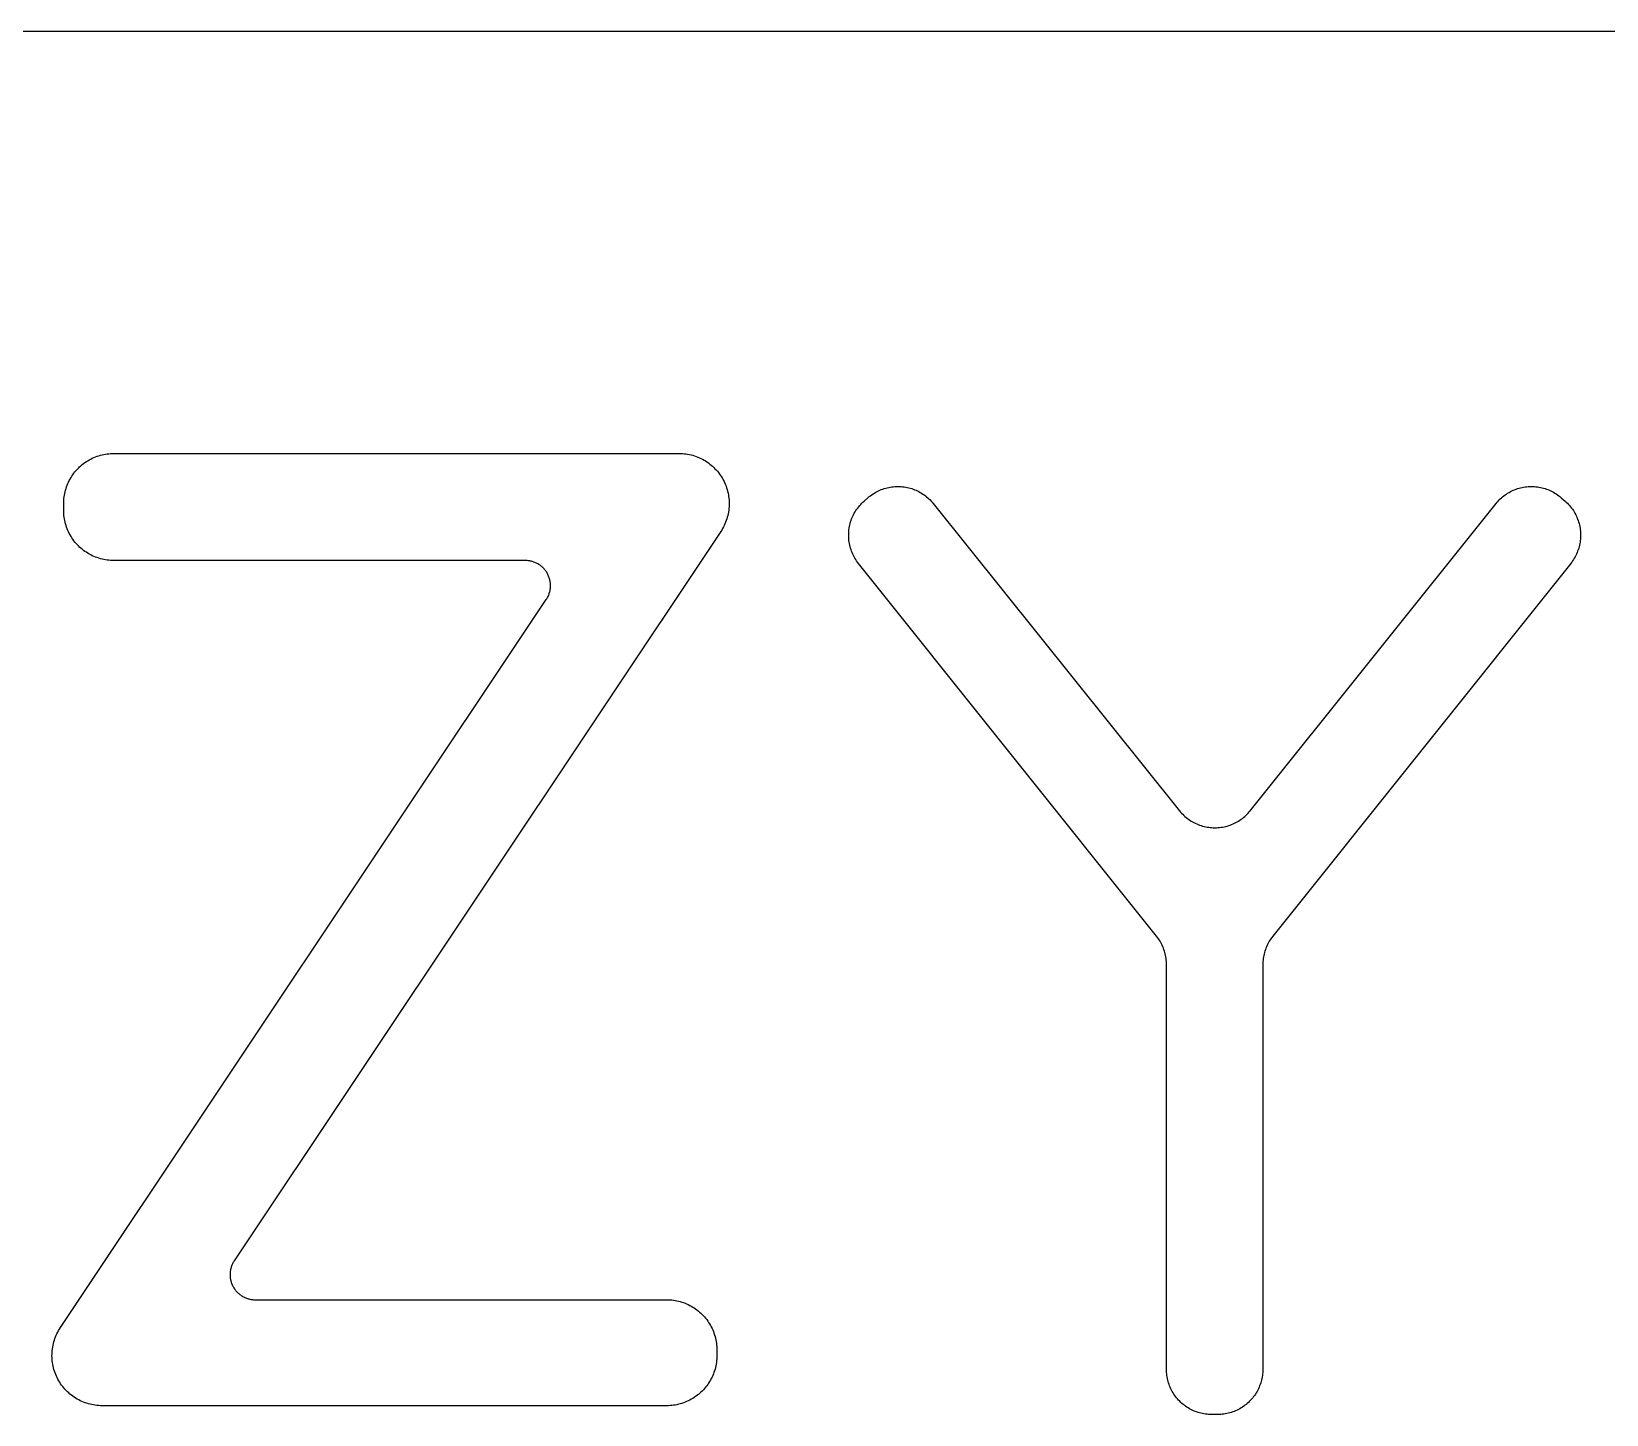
# Model space of a CAD drawing. Header units: millimetres. Extents: x -1283 to 2747, y -259 to 2557.
# Drawn here: x 1746.47 to 1784.88, y 421.48 to 455.21 of the extents above; entities that cross this region are included whole.
import ezdxf

# ---------------------------------------------------------------- set-up
doc = ezdxf.new("R2010")
doc.units = ezdxf.units.MM
doc.header["$MEASUREMENT"] = 0
doc.layers.add('Utwórz2D linie widoczne', color=7, linetype='Continuous', true_color=0x000000)

msp = doc.modelspace()

# ---------------------------------------------------------------- linework, layer by layer
at = {"layer": 'Utwórz2D linie widoczne'}
for p, q in [((1856.06, 455.208), (1483.06, 455.208)), ((1747.95, 444.799), (1747.988, 444.816)), ((1747.988, 444.816), (1748.027, 444.832)), ((1748.027, 444.832), (1748.066, 444.847)), ((1748.066, 444.847), (1748.106, 444.86)), ((1748.106, 444.86), (1748.146, 444.872)), ((1748.146, 444.872), (1748.186, 444.883)), ((1748.186, 444.883), (1748.227, 444.892)), ((1748.227, 444.892), (1748.268, 444.9)), ((1748.268, 444.9), (1748.309, 444.906)), ((1748.309, 444.906), (1748.351, 444.911)), ((1748.351, 444.911), (1748.393, 444.915)), ((1748.393, 444.915), (1748.434, 444.917)), ((1748.434, 444.917), (1748.476, 444.918)), ((1748.476, 444.918), (1762.257, 444.918)), ((1762.257, 444.918), (1762.299, 444.917)), ((1762.299, 444.917), (1762.342, 444.915)), ((1762.342, 444.915), (1762.384, 444.911)), ((1762.384, 444.911), (1762.427, 444.906)), ((1762.427, 444.906), (1762.469, 444.899)), ((1762.469, 444.899), (1762.511, 444.891)), ((1762.511, 444.891), (1762.552, 444.882)), ((1762.552, 444.882), (1762.593, 444.871)), ((1762.593, 444.871), (1762.634, 444.858)), ((1762.634, 444.858), (1762.675, 444.844)), ((1762.675, 444.844), (1762.714, 444.829)), ((1762.714, 444.829), (1762.754, 444.812)), ((1747.475, 444.399), (1747.5, 444.433)), ((1747.5, 444.433), (1747.526, 444.466)), ((1747.526, 444.466), (1747.553, 444.498)), ((1747.553, 444.498), (1747.581, 444.529)), ((1747.581, 444.529), (1747.61, 444.559)), ((1747.61, 444.559), (1747.64, 444.588)), ((1747.64, 444.588), (1747.671, 444.616)), ((1747.671, 444.616), (1747.703, 444.643)), ((1747.703, 444.643), (1747.736, 444.669)), ((1747.736, 444.669), (1747.77, 444.694)), ((1747.77, 444.694), (1747.804, 444.717)), ((1747.804, 444.717), (1747.84, 444.74)), ((1747.84, 444.74), (1747.876, 444.761)), ((1747.876, 444.761), (1747.913, 444.78)), ((1747.913, 444.78), (1747.95, 444.799)), ((1762.754, 444.812), (1762.792, 444.794)), ((1762.792, 444.794), (1762.83, 444.775)), ((1762.83, 444.775), (1762.868, 444.754)), ((1762.868, 444.754), (1762.904, 444.733)), ((1762.904, 444.733), (1762.94, 444.709)), ((1762.94, 444.709), (1762.975, 444.685)), ((1762.975, 444.685), (1763.009, 444.659)), ((1763.009, 444.659), (1763.042, 444.633)), ((1763.042, 444.633), (1763.075, 444.605)), ((1763.075, 444.605), (1763.106, 444.576)), ((1763.106, 444.576), (1763.136, 444.545)), ((1763.136, 444.545), (1763.165, 444.514)), ((1763.165, 444.514), (1763.193, 444.482)), ((1763.193, 444.482), (1763.22, 444.449)), ((1763.22, 444.449), (1763.246, 444.415)), ((1747.297, 444.023), (1747.309, 444.063)), ((1747.309, 444.063), (1747.322, 444.103)), ((1747.322, 444.103), (1747.337, 444.142)), ((1747.337, 444.142), (1747.353, 444.181)), ((1747.353, 444.181), (1747.37, 444.219)), ((1747.37, 444.219), (1747.389, 444.256)), ((1747.389, 444.256), (1747.408, 444.293)), ((1747.408, 444.293), (1747.43, 444.329)), ((1747.43, 444.329), (1747.452, 444.365)), ((1747.452, 444.365), (1747.475, 444.399)), ((1763.246, 444.415), (1763.271, 444.38)), ((1763.271, 444.38), (1763.294, 444.344)), ((1763.294, 444.344), (1763.316, 444.308)), ((1763.316, 444.308), (1763.337, 444.271)), ((1763.337, 444.271), (1763.356, 444.233)), ((1763.356, 444.233), (1763.374, 444.194)), ((1763.374, 444.194), (1763.391, 444.155)), ((1763.391, 444.155), (1763.406, 444.115)), ((1763.406, 444.115), (1763.42, 444.075)), ((1763.42, 444.075), (1763.433, 444.034)), ((1767.192, 444.034), (1767.227, 444.048)), ((1767.227, 444.048), (1767.263, 444.06)), ((1767.263, 444.06), (1767.299, 444.071)), ((1767.299, 444.071), (1767.336, 444.08)), ((1767.336, 444.08), (1767.373, 444.088)), ((1767.373, 444.088), (1767.41, 444.095)), ((1767.41, 444.095), (1767.448, 444.101)), ((1767.448, 444.101), (1767.485, 444.106)), ((1767.485, 444.106), (1767.523, 444.109)), ((1767.523, 444.109), (1767.561, 444.111)), ((1767.561, 444.111), (1767.599, 444.111)), ((1767.599, 444.111), (1767.636, 444.11)), ((1767.636, 444.11), (1767.674, 444.108)), ((1767.674, 444.108), (1767.712, 444.105)), ((1767.712, 444.105), (1767.75, 444.1)), ((1767.75, 444.1), (1767.787, 444.095)), ((1767.787, 444.095), (1767.824, 444.087)), ((1767.824, 444.087), (1767.861, 444.079)), ((1767.861, 444.079), (1767.898, 444.069)), ((1767.898, 444.069), (1767.934, 444.058)), ((1767.934, 444.058), (1767.97, 444.046)), ((1767.97, 444.046), (1768.005, 444.033)), ((1782.637, 444.032), (1782.673, 444.046)), ((1782.673, 444.046), (1782.708, 444.058)), ((1782.708, 444.058), (1782.745, 444.069)), ((1782.745, 444.069), (1782.781, 444.079)), ((1782.781, 444.079), (1782.818, 444.087)), ((1782.818, 444.087), (1782.855, 444.094)), ((1782.855, 444.094), (1782.893, 444.1)), ((1782.893, 444.1), (1782.93, 444.105)), ((1782.93, 444.105), (1782.968, 444.108)), ((1782.968, 444.108), (1783.006, 444.11)), ((1783.006, 444.11), (1783.044, 444.111)), ((1783.044, 444.111), (1783.082, 444.11)), ((1783.082, 444.11), (1783.119, 444.109)), ((1783.119, 444.109), (1783.157, 444.105)), ((1783.157, 444.105), (1783.195, 444.101)), ((1783.195, 444.101), (1783.232, 444.095)), ((1783.232, 444.095), (1783.269, 444.088)), ((1783.269, 444.088), (1783.306, 444.08)), ((1783.306, 444.08), (1783.343, 444.07)), ((1783.343, 444.07), (1783.379, 444.06)), ((1783.379, 444.06), (1783.415, 444.048)), ((1783.415, 444.048), (1783.451, 444.034)), ((1747.251, 443.693), (1747.252, 443.735)), ((1747.251, 443.529), (1747.251, 443.693)), ((1747.252, 443.735), (1747.254, 443.776)), ((1747.254, 443.776), (1747.258, 443.818)), ((1747.258, 443.818), (1747.263, 443.86)), ((1747.263, 443.86), (1747.269, 443.901)), ((1747.269, 443.901), (1747.277, 443.942)), ((1747.277, 443.942), (1747.286, 443.983)), ((1747.286, 443.983), (1747.297, 444.023)), ((1763.433, 444.034), (1763.444, 443.993)), ((1763.444, 443.993), (1763.454, 443.951)), ((1763.454, 443.951), (1763.462, 443.91)), ((1763.462, 443.91), (1763.469, 443.867)), ((1763.469, 443.867), (1763.474, 443.825)), ((1763.474, 443.825), (1763.478, 443.783)), ((1763.478, 443.783), (1763.481, 443.74)), ((1763.481, 443.74), (1763.482, 443.697)), ((1763.482, 443.697), (1763.481, 443.655)), ((1766.665, 443.645), (1766.69, 443.673)), ((1766.69, 443.673), (1766.717, 443.701)), ((1766.717, 443.701), (1766.744, 443.727)), ((1766.744, 443.727), (1766.772, 443.753)), ((1766.772, 443.753), (1766.87, 443.839)), ((1766.87, 443.839), (1766.899, 443.863)), ((1766.899, 443.863), (1766.929, 443.886)), ((1766.929, 443.886), (1766.959, 443.909)), ((1766.959, 443.909), (1766.991, 443.93)), ((1766.991, 443.93), (1767.023, 443.95)), ((1767.023, 443.95), (1767.055, 443.97)), ((1767.055, 443.97), (1767.089, 443.988)), ((1767.089, 443.988), (1767.122, 444.004)), ((1767.122, 444.004), (1767.157, 444.02)), ((1767.157, 444.02), (1767.192, 444.034)), ((1768.005, 444.033), (1768.04, 444.018)), ((1768.04, 444.018), (1768.074, 444.002)), ((1768.074, 444.002), (1768.108, 443.985)), ((1768.108, 443.985), (1768.141, 443.967)), ((1768.141, 443.967), (1768.174, 443.948)), ((1768.174, 443.948), (1768.206, 443.927)), ((1768.206, 443.927), (1768.237, 443.906)), ((1768.237, 443.906), (1768.267, 443.883)), ((1768.267, 443.883), (1768.297, 443.86)), ((1768.297, 443.86), (1768.326, 443.835)), ((1768.326, 443.835), (1768.354, 443.81)), ((1768.354, 443.81), (1768.381, 443.783)), ((1768.381, 443.783), (1768.407, 443.756)), ((1768.407, 443.756), (1768.432, 443.727)), ((1768.432, 443.727), (1768.456, 443.698)), ((1768.456, 443.698), (1774.467, 436.201)), ((1776.188, 436.201), (1782.186, 443.697)), ((1782.186, 443.697), (1782.21, 443.727)), ((1782.21, 443.727), (1782.235, 443.755)), ((1782.235, 443.755), (1782.261, 443.782)), ((1782.261, 443.782), (1782.288, 443.809)), ((1782.288, 443.809), (1782.316, 443.834)), ((1782.316, 443.834), (1782.345, 443.859)), ((1782.345, 443.859), (1782.375, 443.883)), ((1782.375, 443.883), (1782.405, 443.905)), ((1782.405, 443.905), (1782.436, 443.927)), ((1782.436, 443.927), (1782.468, 443.947)), ((1782.468, 443.947), (1782.501, 443.966)), ((1782.501, 443.966), (1782.534, 443.985)), ((1782.534, 443.985), (1782.568, 444.002)), ((1782.568, 444.002), (1782.602, 444.017)), ((1782.602, 444.017), (1782.637, 444.032)), ((1783.451, 444.034), (1783.486, 444.02)), ((1783.486, 444.02), (1783.52, 444.004)), ((1783.52, 444.004), (1783.554, 443.987)), ((1783.554, 443.987), (1783.587, 443.969)), ((1783.587, 443.969), (1783.62, 443.95)), ((1783.62, 443.95), (1783.652, 443.93)), ((1783.652, 443.93), (1783.683, 443.909)), ((1783.683, 443.909), (1783.714, 443.886)), ((1783.714, 443.886), (1783.744, 443.863)), ((1783.744, 443.863), (1783.773, 443.838)), ((1783.773, 443.838), (1783.87, 443.753)), ((1783.87, 443.753), (1783.898, 443.727)), ((1783.898, 443.727), (1783.926, 443.701)), ((1783.926, 443.701), (1783.952, 443.673)), ((1783.952, 443.673), (1783.978, 443.645)), ((1747.252, 443.487), (1747.251, 443.529)), ((1747.254, 443.446), (1747.252, 443.487)), ((1747.258, 443.404), (1747.254, 443.446)), ((1747.263, 443.362), (1747.258, 443.404)), ((1747.269, 443.321), (1747.263, 443.362)), ((1747.277, 443.28), (1747.269, 443.321)), ((1747.286, 443.239), (1747.277, 443.28)), ((1763.41, 443.279), (1763.394, 443.239)), ((1763.423, 443.32), (1763.41, 443.279)), ((1763.436, 443.36), (1763.423, 443.32)), ((1763.446, 443.402), (1763.436, 443.36)), ((1763.456, 443.443), (1763.446, 443.402)), ((1763.464, 443.485), (1763.456, 443.443)), ((1763.47, 443.527), (1763.464, 443.485)), ((1763.475, 443.57), (1763.47, 443.527)), ((1763.479, 443.612), (1763.475, 443.57)), ((1763.481, 443.655), (1763.479, 443.612)), ((1766.444, 443.246), (1766.456, 443.282)), ((1766.456, 443.282), (1766.469, 443.318)), ((1766.469, 443.318), (1766.483, 443.354)), ((1766.483, 443.354), (1766.499, 443.389)), ((1766.499, 443.389), (1766.516, 443.423)), ((1766.516, 443.423), (1766.533, 443.457)), ((1766.533, 443.457), (1766.553, 443.49)), ((1766.553, 443.49), (1766.573, 443.522)), ((1766.573, 443.522), (1766.594, 443.554)), ((1766.594, 443.554), (1766.617, 443.585)), ((1766.617, 443.585), (1766.64, 443.615)), ((1766.64, 443.615), (1766.665, 443.645)), ((1783.978, 443.645), (1784.002, 443.615)), ((1784.002, 443.615), (1784.026, 443.585)), ((1784.026, 443.585), (1784.048, 443.554)), ((1784.048, 443.554), (1784.07, 443.522)), ((1784.07, 443.522), (1784.09, 443.49)), ((1784.09, 443.49), (1784.109, 443.457)), ((1784.109, 443.457), (1784.127, 443.423)), ((1784.127, 443.423), (1784.144, 443.389)), ((1784.144, 443.389), (1784.159, 443.354)), ((1784.159, 443.354), (1784.174, 443.318)), ((1784.174, 443.318), (1784.187, 443.282)), ((1784.187, 443.282), (1784.198, 443.246)), ((1747.297, 443.199), (1747.286, 443.239)), ((1747.309, 443.159), (1747.297, 443.199)), ((1747.322, 443.119), (1747.309, 443.159)), ((1747.337, 443.08), (1747.322, 443.119)), ((1747.353, 443.041), (1747.337, 443.08)), ((1747.37, 443.003), (1747.353, 443.041)), ((1747.389, 442.966), (1747.37, 443.003)), ((1747.408, 442.929), (1747.389, 442.966)), ((1747.43, 442.893), (1747.408, 442.929)), ((1747.452, 442.857), (1747.43, 442.893)), ((1763.276, 443.013), (1751.411, 425.228)), ((1763.299, 443.049), (1763.276, 443.013)), ((1763.32, 443.086), (1763.299, 443.049)), ((1763.341, 443.123), (1763.32, 443.086)), ((1763.36, 443.161), (1763.341, 443.123)), ((1763.378, 443.2), (1763.36, 443.161)), ((1763.394, 443.239), (1763.378, 443.2)), ((1766.396, 442.945), (1766.397, 442.983)), ((1766.396, 442.907), (1766.396, 442.945)), ((1766.397, 442.868), (1766.396, 442.907)), ((1766.397, 442.983), (1766.4, 443.021)), ((1766.4, 443.021), (1766.404, 443.059)), ((1766.404, 443.059), (1766.41, 443.097)), ((1766.41, 443.097), (1766.416, 443.135)), ((1766.416, 443.135), (1766.424, 443.172)), ((1766.424, 443.172), (1766.433, 443.209)), ((1766.433, 443.209), (1766.444, 443.246)), ((1784.198, 443.246), (1784.209, 443.209)), ((1784.209, 443.209), (1784.218, 443.172)), ((1784.218, 443.172), (1784.226, 443.135)), ((1784.226, 443.135), (1784.233, 443.097)), ((1784.233, 443.097), (1784.238, 443.059)), ((1784.238, 443.059), (1784.242, 443.021)), ((1784.242, 443.021), (1784.245, 442.983)), ((1784.245, 442.983), (1784.247, 442.945)), ((1784.247, 442.907), (1784.245, 442.868)), ((1784.247, 442.945), (1784.247, 442.907)), ((1747.475, 442.823), (1747.452, 442.857)), ((1747.5, 442.789), (1747.475, 442.823)), ((1747.526, 442.756), (1747.5, 442.789)), ((1747.553, 442.724), (1747.526, 442.756)), ((1747.581, 442.693), (1747.553, 442.724)), ((1747.61, 442.663), (1747.581, 442.693)), ((1747.64, 442.634), (1747.61, 442.663)), ((1747.671, 442.606), (1747.64, 442.634)), ((1747.703, 442.579), (1747.671, 442.606)), ((1747.736, 442.553), (1747.703, 442.579)), ((1747.77, 442.528), (1747.736, 442.553)), ((1747.804, 442.505), (1747.77, 442.528)), ((1766.4, 442.83), (1766.397, 442.868)), ((1766.404, 442.792), (1766.4, 442.83)), ((1766.409, 442.754), (1766.404, 442.792)), ((1766.415, 442.717), (1766.409, 442.754)), ((1766.423, 442.679), (1766.415, 442.717)), ((1766.432, 442.642), (1766.423, 442.679)), ((1766.443, 442.605), (1766.432, 442.642)), ((1766.454, 442.569), (1766.443, 442.605)), ((1766.467, 442.533), (1766.454, 442.569)), ((1766.481, 442.497), (1766.467, 442.533)), ((1784.175, 442.533), (1784.161, 442.497)), ((1784.188, 442.569), (1784.175, 442.533)), ((1784.2, 442.605), (1784.188, 442.569)), ((1784.21, 442.642), (1784.2, 442.605)), ((1784.219, 442.679), (1784.21, 442.642)), ((1784.227, 442.717), (1784.219, 442.679)), ((1784.234, 442.754), (1784.227, 442.717)), ((1784.239, 442.792), (1784.234, 442.754)), ((1784.243, 442.83), (1784.239, 442.792)), ((1784.245, 442.868), (1784.243, 442.83)), ((1747.84, 442.483), (1747.804, 442.505)), ((1747.876, 442.461), (1747.84, 442.483)), ((1747.913, 442.442), (1747.876, 442.461)), ((1747.95, 442.423), (1747.913, 442.442)), ((1747.988, 442.406), (1747.95, 442.423)), ((1748.027, 442.39), (1747.988, 442.406)), ((1748.066, 442.375), (1748.027, 442.39)), ((1748.106, 442.362), (1748.066, 442.375)), ((1748.146, 442.35), (1748.106, 442.362)), ((1748.186, 442.339), (1748.146, 442.35)), ((1748.227, 442.33), (1748.186, 442.339)), ((1748.268, 442.322), (1748.227, 442.33)), ((1748.309, 442.316), (1748.268, 442.322)), ((1748.351, 442.311), (1748.309, 442.316)), ((1748.393, 442.307), (1748.351, 442.311)), ((1748.434, 442.305), (1748.393, 442.307)), ((1748.476, 442.304), (1748.434, 442.305)), ((1758.512, 442.304), (1748.476, 442.304)), ((1758.533, 442.304), (1758.512, 442.304)), ((1758.555, 442.303), (1758.533, 442.304)), ((1758.576, 442.301), (1758.555, 442.303)), ((1758.597, 442.298), (1758.576, 442.301)), ((1758.618, 442.295), (1758.597, 442.298)), ((1758.639, 442.291), (1758.618, 442.295)), ((1758.66, 442.286), (1758.639, 442.291)), ((1758.68, 442.281), (1758.66, 442.286)), ((1758.701, 442.274), (1758.68, 442.281)), ((1758.721, 442.267), (1758.701, 442.274)), ((1758.741, 442.26), (1758.721, 442.267)), ((1758.761, 442.252), (1758.741, 442.26)), ((1758.78, 442.243), (1758.761, 442.252)), ((1758.799, 442.233), (1758.78, 442.243)), ((1758.818, 442.223), (1758.799, 442.233)), ((1758.836, 442.212), (1758.818, 442.223)), ((1758.854, 442.2), (1758.836, 442.212)), ((1758.871, 442.188), (1758.854, 442.2)), ((1758.888, 442.175), (1758.871, 442.188)), ((1758.905, 442.162), (1758.888, 442.175)), ((1758.921, 442.148), (1758.905, 442.162)), ((1758.937, 442.133), (1758.921, 442.148)), ((1758.952, 442.118), (1758.937, 442.133)), ((1766.497, 442.462), (1766.481, 442.497)), ((1766.513, 442.428), (1766.497, 442.462)), ((1766.531, 442.394), (1766.513, 442.428)), ((1766.55, 442.361), (1766.531, 442.394)), ((1766.57, 442.328), (1766.55, 442.361)), ((1766.591, 442.296), (1766.57, 442.328)), ((1766.614, 442.265), (1766.591, 442.296)), ((1766.637, 442.235), (1766.614, 442.265)), ((1773.905, 433.14), (1766.637, 442.235)), ((1784.006, 442.235), (1776.738, 433.14)), ((1784.029, 442.265), (1784.006, 442.235)), ((1784.051, 442.296), (1784.029, 442.265)), ((1784.072, 442.328), (1784.051, 442.296)), ((1784.092, 442.361), (1784.072, 442.328)), ((1784.111, 442.394), (1784.092, 442.361)), ((1784.129, 442.428), (1784.111, 442.394)), ((1784.146, 442.462), (1784.129, 442.428)), ((1784.161, 442.497), (1784.146, 442.462)), ((1758.966, 442.102), (1758.952, 442.118)), ((1758.98, 442.086), (1758.966, 442.102)), ((1758.994, 442.07), (1758.98, 442.086)), ((1759.007, 442.053), (1758.994, 442.07)), ((1759.019, 442.035), (1759.007, 442.053)), ((1759.031, 442.018), (1759.019, 442.035)), ((1759.042, 441.999), (1759.031, 442.018)), ((1759.052, 441.981), (1759.042, 441.999)), ((1759.062, 441.962), (1759.052, 441.981)), ((1759.071, 441.942), (1759.062, 441.962)), ((1759.079, 441.923), (1759.071, 441.942)), ((1759.087, 441.903), (1759.079, 441.923)), ((1759.094, 441.883), (1759.087, 441.903)), ((1759.1, 441.862), (1759.094, 441.883)), ((1759.106, 441.842), (1759.1, 441.862)), ((1759.111, 441.821), (1759.106, 441.842)), ((1759.115, 441.8), (1759.111, 441.821)), ((1759.118, 441.779), (1759.115, 441.8)), ((1759.121, 441.758), (1759.118, 441.779)), ((1759.123, 441.737), (1759.121, 441.758)), ((1759.021, 441.352), (1759.033, 441.37)), ((1759.033, 441.37), (1759.044, 441.388)), ((1759.044, 441.388), (1759.054, 441.407)), ((1759.054, 441.407), (1759.064, 441.426)), ((1759.064, 441.426), (1759.073, 441.445)), ((1759.073, 441.445), (1759.081, 441.465)), ((1759.081, 441.465), (1759.088, 441.485)), ((1759.088, 441.485), (1759.095, 441.505)), ((1759.095, 441.505), (1759.101, 441.525)), ((1759.101, 441.525), (1759.107, 441.546)), ((1759.107, 441.546), (1759.112, 441.567)), ((1759.112, 441.567), (1759.116, 441.588)), ((1759.116, 441.588), (1759.119, 441.609)), ((1759.119, 441.609), (1759.121, 441.63)), ((1759.121, 441.63), (1759.123, 441.651)), ((1759.124, 441.715), (1759.123, 441.737)), ((1759.123, 441.651), (1759.124, 441.673)), ((1759.124, 441.694), (1759.124, 441.715)), ((1759.124, 441.673), (1759.124, 441.694)), ((1747.172, 423.595), (1759.021, 441.352)), ((1774.467, 436.201), (1774.491, 436.171)), ((1774.491, 436.171), (1774.516, 436.143)), ((1774.516, 436.143), (1774.542, 436.116)), ((1774.542, 436.116), (1774.57, 436.089)), ((1774.57, 436.089), (1774.598, 436.063)), ((1774.598, 436.063), (1774.627, 436.039)), ((1774.627, 436.039), (1774.656, 436.015)), ((1774.656, 436.015), (1774.687, 435.993)), ((1774.687, 435.993), (1774.718, 435.971)), ((1775.937, 435.972), (1775.968, 435.993)), ((1775.968, 435.993), (1775.998, 436.016)), ((1775.998, 436.016), (1776.028, 436.039)), ((1776.028, 436.039), (1776.057, 436.064)), ((1776.057, 436.064), (1776.085, 436.09)), ((1776.085, 436.09), (1776.112, 436.116)), ((1776.112, 436.116), (1776.138, 436.144)), ((1776.138, 436.144), (1776.164, 436.172)), ((1776.164, 436.172), (1776.188, 436.201)), ((1774.718, 435.971), (1774.75, 435.951)), ((1774.75, 435.951), (1774.783, 435.931)), ((1774.783, 435.931), (1774.816, 435.913)), ((1774.816, 435.913), (1774.85, 435.896)), ((1774.85, 435.896), (1774.885, 435.88)), ((1774.885, 435.88), (1774.92, 435.866)), ((1774.92, 435.866), (1774.955, 435.852)), ((1774.955, 435.852), (1774.991, 435.84)), ((1774.991, 435.84), (1775.028, 435.829)), ((1775.028, 435.829), (1775.064, 435.819)), ((1775.064, 435.819), (1775.101, 435.811)), ((1775.101, 435.811), (1775.139, 435.804)), ((1775.139, 435.804), (1775.176, 435.798)), ((1775.176, 435.798), (1775.214, 435.794)), ((1775.214, 435.794), (1775.252, 435.79)), ((1775.252, 435.79), (1775.289, 435.788)), ((1775.289, 435.788), (1775.327, 435.788)), ((1775.327, 435.788), (1775.365, 435.788)), ((1775.365, 435.788), (1775.403, 435.79)), ((1775.403, 435.79), (1775.441, 435.794)), ((1775.441, 435.794), (1775.479, 435.798)), ((1775.479, 435.798), (1775.516, 435.804)), ((1775.516, 435.804), (1775.554, 435.811)), ((1775.554, 435.811), (1775.591, 435.82)), ((1775.591, 435.82), (1775.627, 435.829)), ((1775.627, 435.829), (1775.664, 435.84)), ((1775.664, 435.84), (1775.7, 435.853)), ((1775.7, 435.853), (1775.735, 435.866)), ((1775.735, 435.866), (1775.77, 435.881)), ((1775.77, 435.881), (1775.805, 435.897)), ((1775.805, 435.897), (1775.839, 435.914)), ((1775.839, 435.914), (1775.872, 435.932)), ((1775.872, 435.932), (1775.905, 435.951)), ((1775.905, 435.951), (1775.937, 435.972)), ((1773.928, 433.111), (1773.905, 433.14)), ((1773.95, 433.08), (1773.928, 433.111)), ((1773.971, 433.05), (1773.95, 433.08)), ((1773.99, 433.018), (1773.971, 433.05)), ((1774.009, 432.986), (1773.99, 433.018)), ((1774.026, 432.953), (1774.009, 432.986)), ((1774.042, 432.92), (1774.026, 432.953)), ((1774.058, 432.886), (1774.042, 432.92)), ((1776.6, 432.92), (1776.585, 432.886)), ((1776.617, 432.953), (1776.6, 432.92)), ((1776.634, 432.986), (1776.617, 432.953)), ((1776.653, 433.018), (1776.634, 432.986)), ((1776.672, 433.05), (1776.653, 433.018)), ((1776.693, 433.08), (1776.672, 433.05)), ((1776.715, 433.111), (1776.693, 433.08)), ((1776.738, 433.14), (1776.715, 433.111)), ((1774.072, 432.851), (1774.058, 432.886)), ((1774.085, 432.816), (1774.072, 432.851)), ((1774.096, 432.781), (1774.085, 432.816)), ((1774.107, 432.746), (1774.096, 432.781)), ((1774.116, 432.71), (1774.107, 432.746)), ((1774.124, 432.673), (1774.116, 432.71)), ((1774.131, 432.637), (1774.124, 432.673)), ((1774.137, 432.6), (1774.131, 432.637)), ((1774.141, 432.563), (1774.137, 432.6)), ((1774.144, 432.526), (1774.141, 432.563)), ((1774.146, 432.489), (1774.144, 432.526)), ((1776.499, 432.526), (1776.497, 432.489)), ((1776.502, 432.563), (1776.499, 432.526)), ((1776.506, 432.6), (1776.502, 432.563)), ((1776.512, 432.637), (1776.506, 432.6)), ((1776.519, 432.673), (1776.512, 432.637)), ((1776.527, 432.71), (1776.519, 432.673)), ((1776.536, 432.746), (1776.527, 432.71)), ((1776.547, 432.781), (1776.536, 432.746)), ((1776.558, 432.816), (1776.547, 432.781)), ((1776.571, 432.851), (1776.558, 432.816)), ((1776.585, 432.886), (1776.571, 432.851)), ((1774.147, 432.452), (1774.146, 432.489)), ((1774.147, 422.579), (1774.147, 432.452)), ((1776.497, 432.489), (1776.496, 432.452)), ((1776.496, 432.452), (1776.496, 422.579)), ((1751.411, 425.228), (1751.4, 425.21)), ((1751.31, 424.929), (1751.309, 424.907)), ((1751.309, 424.907), (1751.309, 424.886)), ((1751.309, 424.886), (1751.309, 424.865)), ((1751.309, 424.865), (1751.31, 424.844)), ((1751.312, 424.95), (1751.31, 424.929)), ((1751.31, 424.844), (1751.312, 424.822)), ((1751.314, 424.971), (1751.312, 424.95)), ((1751.317, 424.992), (1751.314, 424.971)), ((1751.321, 425.013), (1751.317, 424.992)), ((1751.326, 425.034), (1751.321, 425.013)), ((1751.332, 425.055), (1751.326, 425.034)), ((1751.338, 425.075), (1751.332, 425.055)), ((1751.345, 425.095), (1751.338, 425.075)), ((1751.352, 425.115), (1751.345, 425.095)), ((1751.36, 425.135), (1751.352, 425.115)), ((1751.369, 425.154), (1751.36, 425.135)), ((1751.379, 425.173), (1751.369, 425.154)), ((1751.389, 425.192), (1751.379, 425.173)), ((1751.4, 425.21), (1751.389, 425.192)), ((1751.312, 424.822), (1751.315, 424.801)), ((1751.315, 424.801), (1751.318, 424.78)), ((1751.318, 424.78), (1751.322, 424.759)), ((1751.322, 424.759), (1751.327, 424.738)), ((1751.327, 424.738), (1751.333, 424.718)), ((1751.333, 424.718), (1751.339, 424.697)), ((1751.339, 424.697), (1751.346, 424.677)), ((1751.346, 424.677), (1751.354, 424.657)), ((1751.354, 424.657), (1751.362, 424.638)), ((1751.362, 424.638), (1751.371, 424.618)), ((1751.371, 424.618), (1751.381, 424.599)), ((1751.381, 424.599), (1751.391, 424.581)), ((1751.391, 424.581), (1751.402, 424.563)), ((1751.402, 424.563), (1751.414, 424.545)), ((1751.414, 424.545), (1751.426, 424.527)), ((1751.426, 424.527), (1751.439, 424.51)), ((1751.439, 424.51), (1751.453, 424.494)), ((1751.453, 424.494), (1751.467, 424.478)), ((1751.467, 424.478), (1751.481, 424.462)), ((1751.481, 424.462), (1751.496, 424.447)), ((1751.496, 424.447), (1751.512, 424.433)), ((1751.512, 424.433), (1751.528, 424.419)), ((1751.528, 424.419), (1751.545, 424.405)), ((1751.545, 424.405), (1751.562, 424.392)), ((1751.562, 424.392), (1751.579, 424.38)), ((1751.579, 424.38), (1751.597, 424.369)), ((1751.597, 424.369), (1751.615, 424.358)), ((1751.615, 424.358), (1751.634, 424.347)), ((1751.634, 424.347), (1751.653, 424.338)), ((1751.653, 424.338), (1751.672, 424.329)), ((1751.672, 424.329), (1751.692, 424.32)), ((1751.692, 424.32), (1751.712, 424.313)), ((1751.712, 424.313), (1751.732, 424.306)), ((1751.732, 424.306), (1751.753, 424.3)), ((1751.753, 424.3), (1751.773, 424.294)), ((1751.773, 424.294), (1751.794, 424.289)), ((1751.794, 424.289), (1751.815, 424.285)), ((1751.815, 424.285), (1751.836, 424.282)), ((1751.836, 424.282), (1751.857, 424.279)), ((1751.857, 424.279), (1751.878, 424.277)), ((1751.878, 424.277), (1751.9, 424.276)), ((1751.9, 424.276), (1751.921, 424.276)), ((1751.921, 424.276), (1761.957, 424.276)), ((1761.957, 424.276), (1761.999, 424.275)), ((1761.999, 424.275), (1762.041, 424.273)), ((1762.041, 424.273), (1762.082, 424.27)), ((1762.082, 424.27), (1762.124, 424.265)), ((1762.124, 424.265), (1762.165, 424.258)), ((1762.165, 424.258), (1762.206, 424.25)), ((1762.206, 424.25), (1762.247, 424.241)), ((1762.247, 424.241), (1762.287, 424.231)), ((1762.287, 424.231), (1762.328, 424.219)), ((1762.328, 424.219), (1762.367, 424.205)), ((1762.367, 424.205), (1762.406, 424.191)), ((1762.406, 424.191), (1762.445, 424.175)), ((1762.445, 424.175), (1762.483, 424.157)), ((1762.483, 424.157), (1762.521, 424.139)), ((1762.521, 424.139), (1762.557, 424.119)), ((1762.557, 424.119), (1762.593, 424.098)), ((1762.593, 424.098), (1762.629, 424.075)), ((1762.629, 424.075), (1762.663, 424.052)), ((1762.663, 424.052), (1762.697, 424.027)), ((1762.697, 424.027), (1762.73, 424.001)), ((1762.73, 424.001), (1762.762, 423.974)), ((1762.762, 423.974), (1762.793, 423.946)), ((1762.793, 423.946), (1762.823, 423.917)), ((1762.823, 423.917), (1762.852, 423.887)), ((1762.852, 423.887), (1762.88, 423.856)), ((1762.88, 423.856), (1762.907, 423.824)), ((1762.907, 423.824), (1762.933, 423.791)), ((1762.933, 423.791), (1762.958, 423.757)), ((1762.958, 423.757), (1762.981, 423.723)), ((1762.981, 423.723), (1763.004, 423.687)), ((1763.004, 423.687), (1763.025, 423.651)), ((1747.024, 423.289), (1747.038, 423.329)), ((1747.038, 423.329), (1747.053, 423.369)), ((1747.053, 423.369), (1747.07, 423.409)), ((1747.07, 423.409), (1747.087, 423.447)), ((1747.087, 423.447), (1747.107, 423.485)), ((1747.107, 423.485), (1747.127, 423.523)), ((1747.127, 423.523), (1747.149, 423.559)), ((1747.149, 423.559), (1747.172, 423.595)), ((1763.025, 423.651), (1763.045, 423.615)), ((1763.045, 423.615), (1763.063, 423.577)), ((1763.063, 423.577), (1763.081, 423.539)), ((1763.081, 423.539), (1763.097, 423.5)), ((1763.097, 423.5), (1763.111, 423.461)), ((1763.111, 423.461), (1763.125, 423.422)), ((1763.125, 423.422), (1763.137, 423.381)), ((1763.137, 423.381), (1763.147, 423.341)), ((1763.147, 423.341), (1763.156, 423.3)), ((1746.966, 422.911), (1746.967, 422.954)), ((1746.967, 422.954), (1746.969, 422.996)), ((1746.969, 422.996), (1746.972, 423.039)), ((1746.972, 423.039), (1746.977, 423.081)), ((1746.977, 423.081), (1746.984, 423.123)), ((1746.984, 423.123), (1746.992, 423.165)), ((1746.992, 423.165), (1747.001, 423.207)), ((1747.001, 423.207), (1747.012, 423.248)), ((1747.012, 423.248), (1747.024, 423.289)), ((1763.156, 423.3), (1763.164, 423.259)), ((1763.164, 423.259), (1763.171, 423.218)), ((1763.171, 423.218), (1763.176, 423.176)), ((1763.176, 423.176), (1763.179, 423.135)), ((1763.179, 423.135), (1763.181, 423.093)), ((1763.181, 423.093), (1763.182, 423.051)), ((1763.182, 423.051), (1763.182, 422.915)), ((1746.967, 422.868), (1746.966, 422.911)), ((1746.969, 422.826), (1746.967, 422.868)), ((1746.973, 422.783), (1746.969, 422.826)), ((1746.978, 422.741), (1746.973, 422.783)), ((1746.985, 422.699), (1746.978, 422.741)), ((1746.994, 422.657), (1746.985, 422.699)), ((1747.003, 422.615), (1746.994, 422.657)), ((1747.014, 422.574), (1747.003, 422.615)), ((1747.027, 422.534), (1747.014, 422.574)), ((1763.125, 422.545), (1763.111, 422.505)), ((1763.137, 422.585), (1763.125, 422.545)), ((1763.147, 422.625), (1763.137, 422.585)), ((1763.156, 422.666), (1763.147, 422.625)), ((1763.164, 422.707), (1763.156, 422.666)), ((1763.171, 422.749), (1763.164, 422.707)), ((1763.176, 422.79), (1763.171, 422.749)), ((1763.179, 422.832), (1763.176, 422.79)), ((1763.181, 422.874), (1763.179, 422.832)), ((1763.182, 422.915), (1763.181, 422.874)), ((1774.147, 422.542), (1774.147, 422.579)), ((1774.149, 422.504), (1774.147, 422.542)), ((1776.496, 422.542), (1776.494, 422.504)), ((1776.496, 422.579), (1776.496, 422.542)), ((1747.041, 422.493), (1747.027, 422.534)), ((1747.056, 422.453), (1747.041, 422.493)), ((1747.073, 422.414), (1747.056, 422.453)), ((1747.091, 422.376), (1747.073, 422.414)), ((1747.111, 422.338), (1747.091, 422.376)), ((1747.132, 422.3), (1747.111, 422.338)), ((1747.154, 422.264), (1747.132, 422.3)), ((1747.177, 422.228), (1747.154, 422.264)), ((1747.201, 422.193), (1747.177, 422.228)), ((1747.227, 422.159), (1747.201, 422.193)), ((1747.254, 422.126), (1747.227, 422.159)), ((1762.933, 422.175), (1762.907, 422.142)), ((1762.958, 422.209), (1762.933, 422.175)), ((1762.981, 422.244), (1762.958, 422.209)), ((1763.004, 422.279), (1762.981, 422.244)), ((1763.025, 422.315), (1763.004, 422.279)), ((1763.045, 422.352), (1763.025, 422.315)), ((1763.063, 422.389), (1763.045, 422.352)), ((1763.081, 422.427), (1763.063, 422.389)), ((1763.097, 422.466), (1763.081, 422.427)), ((1763.111, 422.505), (1763.097, 422.466)), ((1774.152, 422.466), (1774.149, 422.504)), ((1774.157, 422.429), (1774.152, 422.466)), ((1774.163, 422.392), (1774.157, 422.429)), ((1774.17, 422.355), (1774.163, 422.392)), ((1774.178, 422.318), (1774.17, 422.355)), ((1774.188, 422.282), (1774.178, 422.318)), ((1774.198, 422.246), (1774.188, 422.282)), ((1774.21, 422.21), (1774.198, 422.246)), ((1774.224, 422.175), (1774.21, 422.21)), ((1774.238, 422.14), (1774.224, 422.175)), ((1776.419, 422.175), (1776.405, 422.14)), ((1776.433, 422.21), (1776.419, 422.175)), ((1776.445, 422.246), (1776.433, 422.21)), ((1776.455, 422.282), (1776.445, 422.246)), ((1776.465, 422.318), (1776.455, 422.282)), ((1776.473, 422.355), (1776.465, 422.318)), ((1776.48, 422.392), (1776.473, 422.355)), ((1776.486, 422.429), (1776.48, 422.392)), ((1776.491, 422.466), (1776.486, 422.429)), ((1776.494, 422.504), (1776.491, 422.466)), ((1747.282, 422.094), (1747.254, 422.126)), ((1747.311, 422.063), (1747.282, 422.094)), ((1747.342, 422.033), (1747.311, 422.063)), ((1747.373, 422.004), (1747.342, 422.033)), ((1747.405, 421.976), (1747.373, 422.004)), ((1747.438, 421.949), (1747.405, 421.976)), ((1747.472, 421.923), (1747.438, 421.949)), ((1747.507, 421.899), (1747.472, 421.923)), ((1747.543, 421.876), (1747.507, 421.899)), ((1747.58, 421.854), (1747.543, 421.876)), ((1747.617, 421.833), (1747.58, 421.854)), ((1747.655, 421.814), (1747.617, 421.833)), ((1747.694, 421.796), (1747.655, 421.814)), ((1747.733, 421.779), (1747.694, 421.796)), ((1747.773, 421.764), (1747.733, 421.779)), ((1762.406, 421.776), (1762.367, 421.761)), ((1762.445, 421.792), (1762.406, 421.776)), ((1762.483, 421.809), (1762.445, 421.792)), ((1762.521, 421.828), (1762.483, 421.809)), ((1762.557, 421.848), (1762.521, 421.828)), ((1762.593, 421.869), (1762.557, 421.848)), ((1762.629, 421.891), (1762.593, 421.869)), ((1762.663, 421.915), (1762.629, 421.891)), ((1762.697, 421.939), (1762.663, 421.915)), ((1762.73, 421.965), (1762.697, 421.939)), ((1762.762, 421.992), (1762.73, 421.965)), ((1762.793, 422.02), (1762.762, 421.992)), ((1762.823, 422.049), (1762.793, 422.02)), ((1762.852, 422.079), (1762.823, 422.049)), ((1762.88, 422.11), (1762.852, 422.079)), ((1762.907, 422.142), (1762.88, 422.11)), ((1774.254, 422.106), (1774.238, 422.14)), ((1774.27, 422.072), (1774.254, 422.106)), ((1774.288, 422.039), (1774.27, 422.072)), ((1774.307, 422.006), (1774.288, 422.039)), ((1774.327, 421.975), (1774.307, 422.006)), ((1774.348, 421.943), (1774.327, 421.975)), ((1774.371, 421.913), (1774.348, 421.943)), ((1774.394, 421.883), (1774.371, 421.913)), ((1774.418, 421.855), (1774.394, 421.883)), ((1774.443, 421.827), (1774.418, 421.855)), ((1774.47, 421.8), (1774.443, 421.827)), ((1774.497, 421.773), (1774.47, 421.8)), ((1774.525, 421.748), (1774.497, 421.773)), ((1776.146, 421.773), (1776.118, 421.748)), ((1776.173, 421.8), (1776.146, 421.773)), ((1776.2, 421.827), (1776.173, 421.8)), ((1776.225, 421.855), (1776.2, 421.827)), ((1776.249, 421.883), (1776.225, 421.855)), ((1776.272, 421.913), (1776.249, 421.883)), ((1776.294, 421.943), (1776.272, 421.913)), ((1776.316, 421.975), (1776.294, 421.943)), ((1776.336, 422.006), (1776.316, 421.975)), ((1776.355, 422.039), (1776.336, 422.006)), ((1776.373, 422.072), (1776.355, 422.039)), ((1776.389, 422.106), (1776.373, 422.072)), ((1776.405, 422.14), (1776.389, 422.106)), ((1747.813, 421.75), (1747.773, 421.764)), ((1747.854, 421.738), (1747.813, 421.75)), ((1747.895, 421.727), (1747.854, 421.738)), ((1747.937, 421.717), (1747.895, 421.727)), ((1747.979, 421.709), (1747.937, 421.717)), ((1748.021, 421.702), (1747.979, 421.709)), ((1748.063, 421.697), (1748.021, 421.702)), ((1748.106, 421.693), (1748.063, 421.697)), ((1748.148, 421.691), (1748.106, 421.693)), ((1748.191, 421.69), (1748.148, 421.691)), ((1761.957, 421.69), (1748.191, 421.69)), ((1761.999, 421.691), (1761.957, 421.69)), ((1762.041, 421.693), (1761.999, 421.691)), ((1762.082, 421.697), (1762.041, 421.693)), ((1762.124, 421.702), (1762.082, 421.697)), ((1762.165, 421.708), (1762.124, 421.702)), ((1762.206, 421.716), (1762.165, 421.708)), ((1762.247, 421.725), (1762.206, 421.716)), ((1762.287, 421.736), (1762.247, 421.725)), ((1762.328, 421.748), (1762.287, 421.736)), ((1762.367, 421.761), (1762.328, 421.748)), ((1774.553, 421.724), (1774.525, 421.748)), ((1774.583, 421.701), (1774.553, 421.724)), ((1774.613, 421.679), (1774.583, 421.701)), ((1774.645, 421.657), (1774.613, 421.679)), ((1774.676, 421.637), (1774.645, 421.657)), ((1774.709, 421.618), (1774.676, 421.637)), ((1774.742, 421.6), (1774.709, 421.618)), ((1774.776, 421.584), (1774.742, 421.6)), ((1774.81, 421.568), (1774.776, 421.584)), ((1774.845, 421.554), (1774.81, 421.568)), ((1774.88, 421.54), (1774.845, 421.554)), ((1774.916, 421.528), (1774.88, 421.54)), ((1774.952, 421.518), (1774.916, 421.528)), ((1774.988, 421.508), (1774.952, 421.518)), ((1775.025, 421.5), (1774.988, 421.508)), ((1775.062, 421.493), (1775.025, 421.5)), ((1775.099, 421.487), (1775.062, 421.493)), ((1775.136, 421.483), (1775.099, 421.487)), ((1775.174, 421.479), (1775.136, 421.483)), ((1775.212, 421.477), (1775.174, 421.479)), ((1775.249, 421.477), (1775.212, 421.477)), ((1775.394, 421.477), (1775.249, 421.477)), ((1775.431, 421.477), (1775.394, 421.477)), ((1775.469, 421.479), (1775.431, 421.477)), ((1775.507, 421.483), (1775.469, 421.479)), ((1775.544, 421.487), (1775.507, 421.483)), ((1775.581, 421.493), (1775.544, 421.487)), ((1775.618, 421.5), (1775.581, 421.493)), ((1775.655, 421.508), (1775.618, 421.5)), ((1775.691, 421.518), (1775.655, 421.508)), ((1775.727, 421.528), (1775.691, 421.518)), ((1775.763, 421.54), (1775.727, 421.528)), ((1775.798, 421.554), (1775.763, 421.54)), ((1775.833, 421.568), (1775.798, 421.554)), ((1775.867, 421.584), (1775.833, 421.568)), ((1775.901, 421.6), (1775.867, 421.584)), ((1775.934, 421.618), (1775.901, 421.6)), ((1775.967, 421.637), (1775.934, 421.618)), ((1775.998, 421.657), (1775.967, 421.637)), ((1776.03, 421.679), (1775.998, 421.657)), ((1776.06, 421.701), (1776.03, 421.679)), ((1776.09, 421.724), (1776.06, 421.701)), ((1776.118, 421.748), (1776.09, 421.724))]:
    msp.add_line(p, q, dxfattribs=at)

doc.saveas('drawing.dxf')
